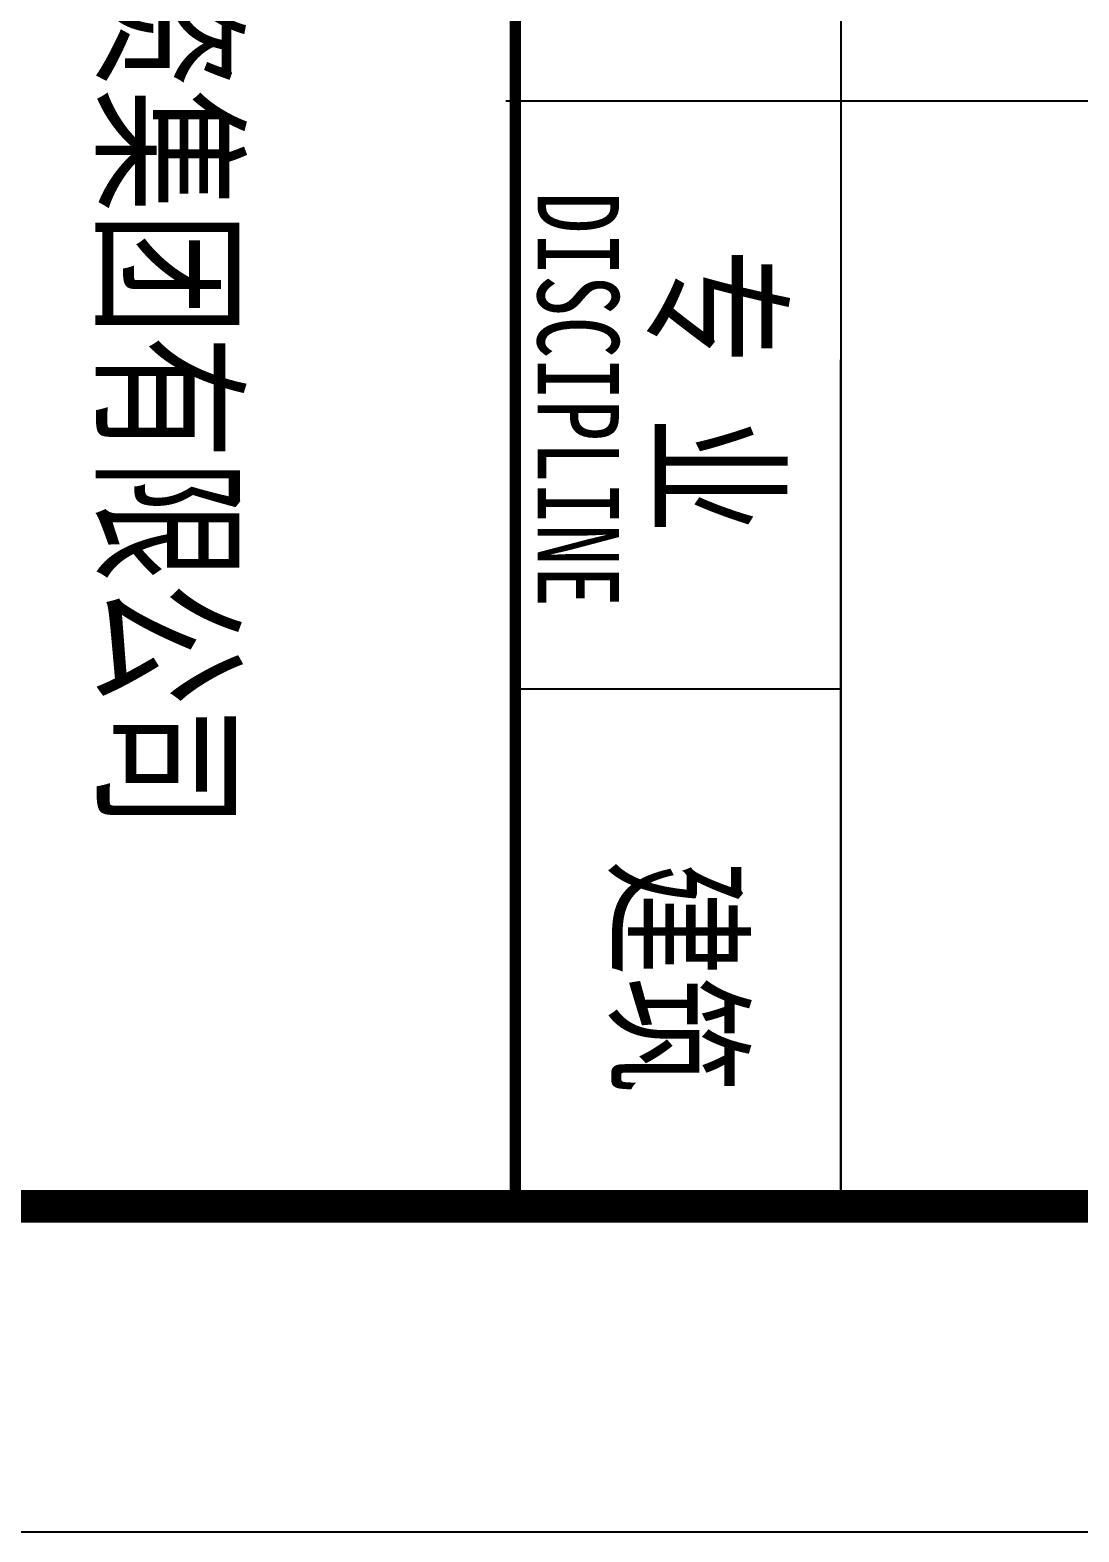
# Model space of a CAD drawing. Extents: x 174641 to 414490, y 73126 to 493158.
# Drawn here: x 303967 to 307190, y 171989 to 176603 of the extents above; entities that cross this region are included whole.
import ezdxf

# ---------------------------------------------------------------- set-up
doc = ezdxf.new("R2010")
doc.units = 0
doc.header["$LTSCALE"] = 1000
doc.header["$MEASUREMENT"] = 0
doc.layers.add('PUB_TITLE', color=7, linetype='Continuous')
doc.layers.add('TWT_TITLE', color=7, linetype='Continuous')
doc.styles.add('-宋体', font='', dxfattribs={"width": 0.8})
doc.styles.get('-宋体').set_extended_font_data('SimSun')

msp = doc.modelspace()

# ---------------------------------------------------------------- linework, layer by layer
for p, q in [((306458.2, 180989), (306458.2, 172989)), ((314458.2, 176384.5), (305428.7, 176384.5)), ((306458.2, 172989), (306458.2, 175589)), ((306458.2, 174578.2), (305458.2, 174578.2))]:
    msp.add_line(p, q)
at = {"const_width": 34}
msp.add_lwpolyline([(305458.2, 180989), (305458.2, 172989)], dxfattribs=at)
at = {"layer": 'PUB_TITLE', "const_width": 100}
msp.add_lwpolyline([(351857.8, 180989), (351857.8, 172989), (294458.2, 172989), (294458.2, 180989)], close=True, dxfattribs=at)
at = {"layer": 'TWT_TITLE'}
msp.add_lwpolyline([(293458.2, 256089), (293458.2, 171989), (352858.2, 171989), (352858.2, 256089)], close=True, dxfattribs=at)
at = {"layer": 'TWT_TITLE', "const_width": 100}
msp.add_lwpolyline([(294458.2, 253589), (294458.2, 172989), (351858.2, 172989), (351858.2, 253589)], close=True, dxfattribs=at)

# ---------------------------------------------------------------- texts
at = {"style": '-宋体', "width": 0.75}
for s, height, p in [('喀什城建投资集团有限公司', 370.273, (304208.4, 178694.5)), ('DISCIPLINE', 250, (305526.5, 176105.6)), ('专', 350, (305900.4, 175931.5)), ('业', 350, (305899.3, 175414)), ('建筑', 350, (305781.2, 174054.5))]:
    msp.add_text(s, height=height, rotation=270, dxfattribs=at).set_placement(p)

doc.saveas('drawing.dxf')
